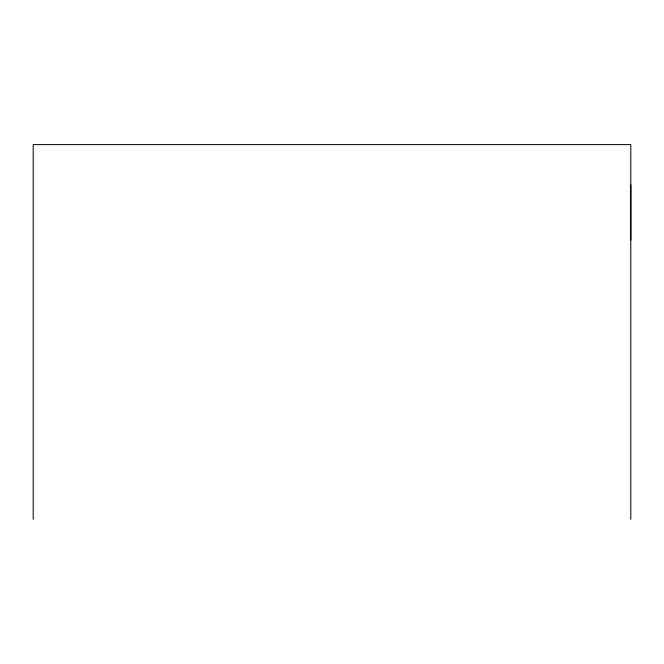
<?xml version="1.0" encoding="UTF-8"?>
<svg xmlns="http://www.w3.org/2000/svg" width="664" height="664" viewBox="0 0 664 664"><rect width="100%" height="100%" fill="white"/><g stroke="black" fill="none" stroke-linecap="round" stroke-linejoin="round"><path stroke-width="1" d="M630.8 240.011L630.8 184.808M630.8 519.389L630.8 144.611L33.2 144.611L33.2 519.389"/></g></svg>
